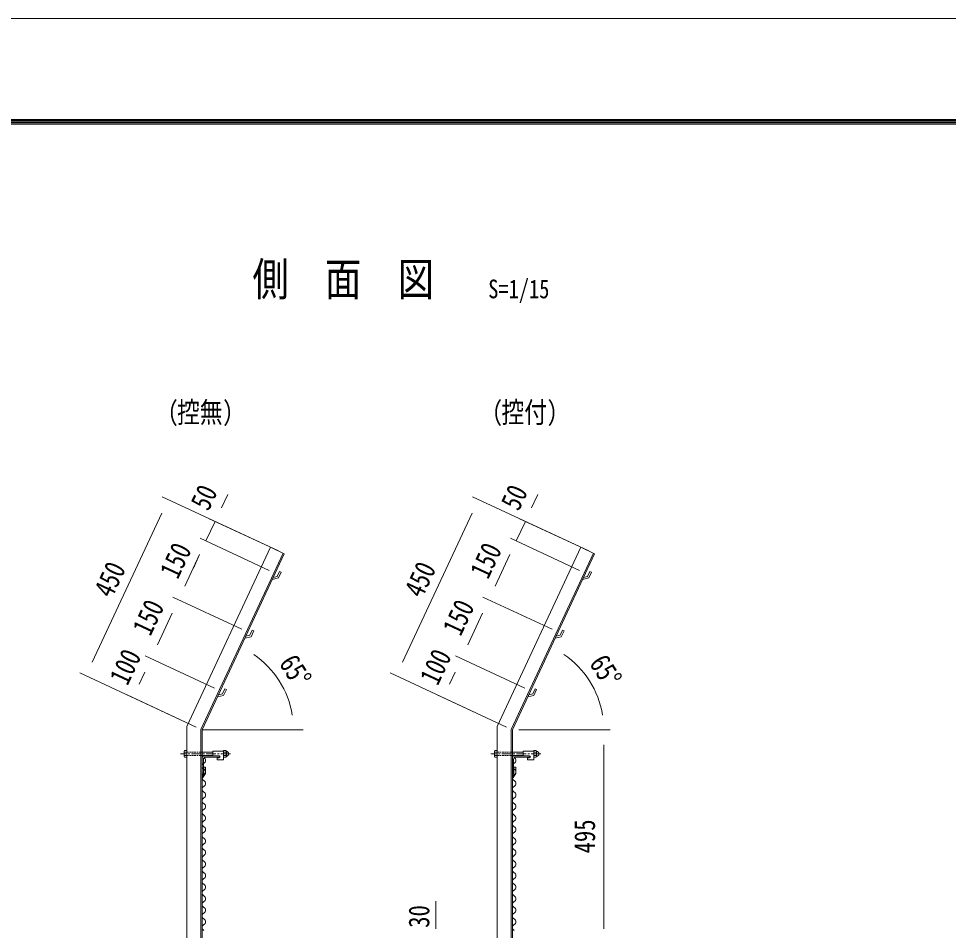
# Model space of a CAD drawing. Units: millimetres, scale not verified. Extents: x -4455 to 4455, y -3150 to 3150.
# Drawn here: x -561 to 1591, y 1040 to 3150 of the extents above; entities that cross this region are included whole.
import ezdxf
from ezdxf.enums import TextEntityAlignment as Align

# ---------------------------------------------------------------- set-up
doc = ezdxf.new("R2010")
doc.units = ezdxf.units.MM
doc.header["$LTSCALE"] = 30
doc.linetypes.add('USER1', pattern=[1.125, 0.75, -0.125, 0.125, -0.125])
doc.linetypes.add('USER3', pattern=[0.1875, 0.125, -0.0625])
doc.layers.add('0-0_D-TTL-TXT', color=7, linetype='Continuous')
for name, color, linetype, lineweight in [('0-1_D-STR1', 1, 'Continuous', 18), ('0-2_D-STR3', 3, 'Continuous', 13), ('0-3_D-BMK', 2, 'USER1', 13), ('0-4_D-STR-DIM', 4, 'Continuous', 13), ('0-8_D-STR2', 2, 'Continuous', 13), ('0-9_5寸法', 3, 'Continuous', 18), ('0-B_1部材', 7, 'Continuous', 9), ('1-2_D-TTL', 7, 'Continuous', 9)]:
    doc.layers.add(name, color=color, linetype=linetype, lineweight=lineweight)
doc.styles.add('ＭＳ ゴシック', font='')
doc.styles.get('ＭＳ ゴシック').set_extended_font_data('MS Gothic')

msp = doc.modelspace()

# ---------------------------------------------------------------- linework, layer by layer
at = {"layer": '0-1_D-STR1'}
for p, q in [((22.27, 1926.76), (-171.19, 1511.89)), ((740.11, 1926.76), (546.65, 1511.89)), ((51.27, 1913.24), (-139.19, 1504.8)), ((769.11, 1913.24), (578.65, 1504.8)), ((771.83, 1911.97), (581.65, 1504.13)), ((26.28, 1852.56), (40.42, 1855.74)), ((28.42, 1857.14), (37.62, 1859.21)), ((46.74, 1869.3), (40.42, 1855.74)), ((744.12, 1852.56), (758.26, 1855.74)), ((746.26, 1857.14), (755.46, 1859.21)), ((764.58, 1869.3), (758.26, 1855.74)), ((-34.97, 1721.19), (-25.77, 1723.27)), ((-20.28, 1735.05), (-25.77, 1723.27)), ((-16.65, 1733.36), (-22.98, 1719.8)), ((-16.65, 1733.36), (-20.28, 1735.05)), ((682.87, 1721.19), (692.07, 1723.27)), ((697.56, 1735.05), (692.07, 1723.27)), ((701.19, 1733.36), (694.86, 1719.8)), ((701.19, 1733.36), (697.56, 1735.05)), ((-37.11, 1716.61), (-22.98, 1719.8)), ((680.73, 1716.61), (694.86, 1719.8)), ((-80.05, 1597.41), (-86.37, 1583.85)), ((637.79, 1597.41), (631.47, 1583.85)), ((-100.5, 1580.67), (-86.37, 1583.85)), ((-98.37, 1585.25), (-89.17, 1587.32)), ((617.34, 1580.67), (631.47, 1583.85)), ((619.47, 1585.25), (628.67, 1587.32)), ((-171.19, 1511.89), (-171.19, -355.87)), ((546.65, 1511.89), (546.65, -655.87)), ((-139.19, 1504.8), (-139.19, -655.87)), ((-136.19, 1504.13), (-136.19, -355.87)), ((578.65, 1504.8), (578.65, -655.87)), ((581.65, 1504.13), (581.65, -655.87)), ((-128.69, 1444.13), (-103.69, 1444.13)), ((-96.19, 1444.13), (-96.19, 1443.13)), ((589.15, 1444.13), (614.15, 1444.13)), ((621.65, 1444.13), (621.65, 1443.13)), ((-136.19, 1404.13), (-136.19, 1439.13)), ((-133.19, 1406.13), (-133.19, 1436.13)), ((-128.19, 1441.13), (-98.19, 1441.13)), ((581.65, 1404.13), (581.65, 1439.13)), ((584.65, 1406.13), (584.65, 1436.13)), ((589.65, 1441.13), (619.65, 1441.13)), ((-136.19, 1398.94), (-132.46, 1404.34)), ((-136.19, 1404.13), (-135.19, 1404.13)), ((-136.19, 1391.89), (-128.46, 1403.1)), ((-132.46, 1418.18), (-132.46, 1404.34)), ((-128.46, 1418.18), (-132.46, 1418.18)), ((-128.46, 1418.18), (-128.46, 1403.1)), ((581.65, 1398.94), (585.38, 1404.34)), ((581.65, 1404.13), (582.65, 1404.13)), ((581.65, 1391.89), (589.38, 1403.1)), ((585.38, 1418.18), (585.38, 1404.34)), ((589.38, 1418.18), (585.38, 1418.18)), ((589.38, 1418.18), (589.38, 1403.1))]:
    msp.add_line(p, q, dxfattribs=at)
for points in [[(22.27, 1926.76), (53.99, 1911.97), (-136.19, 1504.13)], [(46.74, 1869.3), (43.11, 1870.99), (37.62, 1859.21)], [(764.58, 1869.3), (760.95, 1870.99), (755.46, 1859.21)], [(-80.05, 1597.41), (-83.67, 1599.1), (-89.17, 1587.32)], [(637.79, 1597.41), (634.17, 1599.1), (628.67, 1587.32)]]:
    msp.add_lwpolyline(points, dxfattribs=at)
for centre, radius, start, end in [((-131.19, 1439.13), 5, 90, 180), ((-98.19, 1443.13), 2, 270, 0), ((586.65, 1439.13), 5, 90, 180), ((619.65, 1443.13), 2, 270, 0), ((-128.19, 1436.13), 5, 90, 180), ((589.65, 1436.13), 5, 90, 180), ((-135.19, 1406.13), 2, 270, 0), ((582.65, 1406.13), 2, 270, 0)]:
    msp.add_arc(centre, radius, start, end, dxfattribs=at)
at = {"layer": '0-2_D-STR3'}
for p, q in [((-177.59, 1454.5), (-176.48, 1456.42)), ((-177.59, 1454.5), (-177.59, 1442.66)), ((-176.9, 1452.58), (-171.19, 1452.58)), ((-176.9, 1444.58), (-171.19, 1444.58)), ((-176.48, 1456.42), (-171.19, 1456.42)), ((-171.19, 1456.42), (-171.19, 1440.74)), ((-141.09, 1444.58), (-111.38, 1444.58)), ((-136.19, 1452.58), (-111.33, 1452.58)), ((-111.38, 1454.9), (-86.38, 1454.9)), ((-111.38, 1454.9), (-111.38, 1444.4)), ((-111.38, 1444.4), (-96.63, 1444.4)), ((-86.38, 1440.74), (-86.38, 1456.42)), ((-86.38, 1454.9), (-86.38, 1434.9)), ((-80.67, 1452.58), (-86.38, 1452.58)), ((-80.67, 1444.58), (-86.38, 1444.58)), ((-79.98, 1442.66), (-81.09, 1440.74)), ((-79.98, 1442.66), (-79.98, 1454.5)), ((540.25, 1454.5), (541.36, 1456.42)), ((540.25, 1454.5), (540.25, 1442.66)), ((540.94, 1452.58), (546.65, 1452.58)), ((540.94, 1444.58), (546.65, 1444.58)), ((541.36, 1456.42), (546.65, 1456.42)), ((546.65, 1456.42), (546.65, 1440.74)), ((576.75, 1444.58), (606.46, 1444.58)), ((581.65, 1452.58), (606.51, 1452.58)), ((606.46, 1454.9), (631.46, 1454.9)), ((606.46, 1454.9), (606.46, 1444.4)), ((606.46, 1444.4), (621.21, 1444.4)), ((631.46, 1440.74), (631.46, 1456.42)), ((631.46, 1454.9), (631.46, 1434.9)), ((637.17, 1452.58), (631.46, 1452.58)), ((637.17, 1444.58), (631.46, 1444.58)), ((637.86, 1442.66), (636.75, 1440.74)), ((637.86, 1442.66), (637.86, 1454.5)), ((-101.38, 1439.9), (-96.63, 1439.9)), ((-101.38, 1439.9), (-101.38, 1434.9)), ((-101.38, 1434.9), (-86.38, 1434.9)), ((-81.09, 1440.74), (-86.38, 1440.74)), ((616.46, 1439.9), (621.21, 1439.9)), ((616.46, 1439.9), (616.46, 1434.9)), ((616.46, 1434.9), (631.46, 1434.9)), ((636.75, 1440.74), (631.46, 1440.74))]:
    msp.add_line(p, q, dxfattribs=at)
at = {"layer": '0-2_D-STR3', "color": 1, "linetype": 'USER3'}
for p, q in [((-171.19, 1452.58), (-136.19, 1452.58)), ((-171.19, 1444.58), (-136.19, 1444.58)), ((546.65, 1452.58), (581.65, 1452.58)), ((546.65, 1444.58), (581.65, 1444.58))]:
    msp.add_line(p, q, dxfattribs=at)
at = {"layer": '0-2_D-STR3'}
for points in [[(-177.59, 1442.66), (-176.48, 1440.74), (-171.19, 1440.74)], [(-79.98, 1454.5), (-81.09, 1456.42), (-86.38, 1456.42)], [(540.25, 1442.66), (541.36, 1440.74), (546.65, 1440.74)], [(637.86, 1454.5), (636.75, 1456.42), (631.46, 1456.42)]]:
    msp.add_lwpolyline(points, dxfattribs=at)
for centre, radius, start, end in [((-174.56, 1454.5), 3.03, 180, 219.3382), ((-165.59, 1448.58), 12, 160.52878, 199.47122), ((-174.56, 1442.66), 3.03, 140.6618, 180), ((-96.63, 1442.15), 2.25, 270, 90), ((-83.01, 1454.5), 3.03, 320.6618, 0), ((-91.98, 1448.58), 12, 340.52878, 19.47122), ((-83.01, 1442.66), 3.03, 0, 39.3382), ((-80.77, 1448.58), 5.97, 277.58062, 82.41938), ((543.28, 1454.5), 3.03, 180, 219.3382), ((552.25, 1448.58), 12, 160.52878, 199.47122), ((543.28, 1442.66), 3.03, 140.6618, 180), ((621.21, 1442.15), 2.25, 270, 90), ((634.83, 1454.5), 3.03, 320.6618, 0), ((625.86, 1448.58), 12, 340.52878, 19.47122), ((634.83, 1442.66), 3.03, 0, 39.3382), ((637.07, 1448.58), 5.97, 277.58062, 82.41938)]:
    msp.add_arc(centre, radius, start, end, dxfattribs=at)
at = {"layer": '0-3_D-BMK'}
for p, q in [((-70.5, 1448.58), (-185.95, 1448.58)), ((647.34, 1448.58), (531.89, 1448.58))]:
    msp.add_line(p, q, dxfattribs=at)
at = {"layer": '0-4_D-STR-DIM', "color": 1, "lineweight": 18}
for p, q in [((40.39, 1918.31), (-228.47, 2043.68)), ((-91.53, 2017.89), (-76.95, 2049.16)), ((758.23, 1918.31), (489.37, 2043.68)), ((626.31, 2017.89), (640.89, 2049.16)), ((-229.45, 2006.07), (-390.47, 1660.77)), ((488.39, 2006.07), (327.37, 1660.77)), ((-127.25, 1941.31), (-106.11, 1986.63)), ((40.39, 1918.31), (-119.71, 1992.97)), ((590.59, 1941.31), (611.73, 1986.63)), ((758.23, 1918.31), (598.13, 1992.97)), ((19.26, 1872.99), (-140.84, 1947.65)), ((19.26, 1872.99), (-140.84, 1947.65)), ((737.1, 1872.99), (577, 1947.65)), ((737.1, 1872.99), (577, 1947.65)), ((-141.83, 1910.04), (-176.06, 1836.63)), ((-141.83, 1910.04), (-156.41, 1878.78)), ((576.01, 1910.04), (541.78, 1836.63)), ((576.01, 1910.04), (561.43, 1878.78)), ((-44.13, 1737.05), (-204.23, 1811.7)), ((-44.13, 1737.05), (-204.23, 1811.7)), ((673.71, 1737.05), (513.61, 1811.7)), ((673.71, 1737.05), (513.61, 1811.7)), ((-205.22, 1774.1), (-239.45, 1700.69)), ((512.62, 1774.1), (478.39, 1700.69)), ((-107.52, 1601.1), (-267.63, 1675.76)), ((-107.52, 1601.1), (-267.63, 1675.76)), ((610.32, 1601.1), (450.21, 1675.76)), ((610.32, 1601.1), (450.21, 1675.76)), ((-149.79, 1510.47), (-418.64, 1635.84)), ((-268.61, 1638.15), (-281.71, 1610.06)), ((568.05, 1510.47), (299.2, 1635.84)), ((449.23, 1638.15), (436.13, 1610.06)), ((-149.79, 1510.47), (-309.89, 1585.13)), ((568.05, 1510.47), (407.95, 1585.13)), ((596.65, 1504.13), (808.21, 1504.13)), ((793.21, 1469.63), (793.21, 1043.63)), ((404.8, 1073.63), (404.8, 1108.13)), ((404.8, 1043.63), (404.8, 1078.13))]:
    msp.add_line(p, q, dxfattribs=at)
at = {"layer": '0-4_D-STR-DIM', "color": 1}
msp.add_line((-136.19, 1504.13), (97.33, 1504.13), dxfattribs=at)
at = {"layer": '0-8_D-STR2', "color": 1, "lineweight": 18}
for centre in [(-136.19, 1504.13), (581.65, 1504.13)]:
    msp.add_arc(centre, 211.56, 9.35399, 55.64601, dxfattribs=at)
at = {"layer": '0-8_D-STR2'}
for centre, start, end in [((-128.44, 1420.17), 118.07249, 241.92751), ((-135.55, 1433.5), 298.07249, 61.92751), ((589.4, 1420.17), 118.07249, 241.92751), ((582.29, 1433.5), 298.07249, 61.92751), ((-128.44, 1393.5), 118.07249, 241.92751), ((-135.55, 1406.84), 298.07249, 61.92751), ((589.4, 1393.5), 118.07249, 241.92751), ((582.29, 1406.84), 298.07249, 61.92751), ((-135.55, 1380.17), 298.07249, 61.92751), ((582.29, 1380.17), 298.07249, 61.92751), ((-128.44, 1366.84), 118.07249, 241.92751), ((-135.55, 1353.5), 298.07249, 61.92751), ((589.4, 1366.84), 118.07249, 241.92751), ((582.29, 1353.5), 298.07249, 61.92751), ((-128.44, 1340.17), 118.07249, 241.92751), ((589.4, 1340.17), 118.07249, 241.92751), ((-128.44, 1313.5), 118.07249, 241.92751), ((-135.55, 1326.84), 298.07249, 61.92751), ((589.4, 1313.5), 118.07249, 241.92751), ((582.29, 1326.84), 298.07249, 61.92751), ((-128.44, 1286.84), 118.07249, 241.92751), ((-135.55, 1300.17), 298.07249, 61.92751), ((589.4, 1286.84), 118.07249, 241.92751), ((582.29, 1300.17), 298.07249, 61.92751), ((-135.55, 1273.5), 298.07249, 61.92751), ((582.29, 1273.5), 298.07249, 61.92751), ((-128.44, 1260.17), 118.07249, 241.92751), ((-135.55, 1246.84), 298.07249, 61.92751), ((589.4, 1260.17), 118.07249, 241.92751), ((582.29, 1246.84), 298.07249, 61.92751), ((-128.44, 1233.5), 118.07249, 241.92751), ((-135.55, 1220.17), 298.07249, 61.92751), ((589.4, 1233.5), 118.07249, 241.92751), ((582.29, 1220.17), 298.07249, 61.92751), ((-128.44, 1206.84), 118.07249, 241.92751), ((589.4, 1206.84), 118.07249, 241.92751), ((-128.44, 1180.17), 118.07249, 241.92751), ((-135.55, 1193.5), 298.07249, 61.92751), ((589.4, 1180.17), 118.07249, 241.92751), ((582.29, 1193.5), 298.07249, 61.92751), ((-135.55, 1166.84), 298.07249, 61.92751), ((582.29, 1166.84), 298.07249, 61.92751), ((-128.44, 1153.5), 118.07249, 241.92751), ((-135.55, 1140.17), 298.07249, 61.92751), ((589.4, 1153.5), 118.07249, 241.92751), ((582.29, 1140.17), 298.07249, 61.92751), ((-128.44, 1126.84), 118.07249, 241.92751), ((-135.55, 1113.5), 298.07249, 61.92751), ((589.4, 1126.84), 118.07249, 241.92751), ((582.29, 1113.5), 298.07249, 61.92751), ((-128.44, 1100.17), 118.07249, 241.92751), ((589.4, 1100.17), 118.07249, 241.92751), ((-128.44, 1073.5), 118.07249, 241.92751), ((-135.55, 1086.84), 298.07249, 61.92751), ((589.4, 1073.5), 118.07249, 241.92751), ((582.29, 1086.84), 298.07249, 61.92751), ((-135.55, 1060.17), 298.07249, 61.92751), ((582.29, 1060.17), 298.07249, 61.92751), ((-128.44, 1046.84), 118.07249, 241.92751), ((589.4, 1046.84), 118.07249, 241.92751)]:
    msp.add_arc(centre, 7.56, start, end, dxfattribs=at)
at = {"layer": '0-B_1部材'}
for p, q in [((740.11, 1926.76), (771.83, 1911.97)), ((-131.19, 1444.13), (-96.19, 1444.13)), ((586.65, 1444.13), (621.65, 1444.13))]:
    msp.add_line(p, q, dxfattribs=at)
at = {"layer": '1-2_D-TTL', "color": 2, "lineweight": 18}
msp.add_lwpolyline([(-4454.85, 3150.21), (4454.85, 3150.21), (4454.85, -3150.21), (-4454.85, -3150.21)], close=True, dxfattribs=at)
at = {"layer": '1-2_D-TTL'}
for points in [[(-4168.47, 2916.87), (4168.47, 2916.87), (4168.47, -2916.87), (-4168.47, -2916.87)], [(-4165.81, 2914.21), (4165.81, 2914.21), (4165.81, -2914.21), (-4165.81, -2914.21)], [(-4163.16, 2911.56), (4163.16, 2911.56), (4163.16, -2911.56), (-4163.16, -2911.56)], [(-4160.51, 2908.91), (4160.51, 2908.91), (4160.51, -2908.91), (-4160.51, -2908.91)], [(-4157.86, 2906.26), (4157.86, 2906.26), (4157.86, -2906.26), (-4157.86, -2906.26)]]:
    msp.add_lwpolyline(points, close=True, dxfattribs=at)

# ---------------------------------------------------------------- texts
at = {"layer": '0-0_D-TTL-TXT', "style": 'ＭＳ ゴシック', "width": 0.8}
msp.add_text('側\u3000面\u3000図', height=76.98, dxfattribs=at).set_placement((-19.72, 2485.56), align=Align.BOTTOM_LEFT)
at = {"layer": '0-0_D-TTL-TXT', "color": 3, "style": 'ＭＳ ゴシック', "width": 0.8}
msp.add_text('S=1/15', height=43.33, dxfattribs=at).set_placement((525.87, 2489.94), align=Align.BOTTOM_LEFT)
at = {"layer": '0-4_D-STR-DIM', "color": 3, "style": 'ＭＳ ゴシック', "width": 0.8}
for s, rotation, p in [('50', 65, (-108.27, 2002.45)), ('50', 65, (609.57, 2002.45)), ('150', 65, (-179.43, 1844.48)), ('150', 65, (538.41, 1844.48)), ('450', 65, (-331.57, 1800.69)), ('450', 65, (386.27, 1800.69)), ('150', 65, (-242.73, 1712.92)), ('150', 65, (475.11, 1712.92)), ('100', 65, (-295.78, 1598.37)), ('100', 65, (422.06, 1598.37)), ('495', 90, (787.46, 1218.35)), ('30', 90, (404.01, 1046.18))]:
    msp.add_text(s, height=48.17, rotation=rotation, dxfattribs=at).set_placement(p, align=Align.BOTTOM_LEFT)
at = {"layer": '0-8_D-STR2', "color": 3, "style": 'ＭＳ ゴシック', "width": 0.8}
for p in [(28.15, 1650.61), (745.99, 1650.61)]:
    msp.add_text('65°', height=48.17, rotation=302.5, dxfattribs=at).set_placement(p, align=Align.BOTTOM_LEFT)
at = {"layer": '0-9_5寸法', "color": 7, "style": 'ＭＳ ゴシック', "width": 0.8}
for s, p in [('（ \u3000 ）', (-245, 2199.04)), ('控無', (-194.02, 2200.67)), ('（ \u3000 ）', (505.48, 2199.04)), ('控付', (556.45, 2200.67))]:
    msp.add_text(s, height=48.17, dxfattribs=at).set_placement(p, align=Align.BOTTOM_LEFT)

doc.saveas('drawing.dxf')
